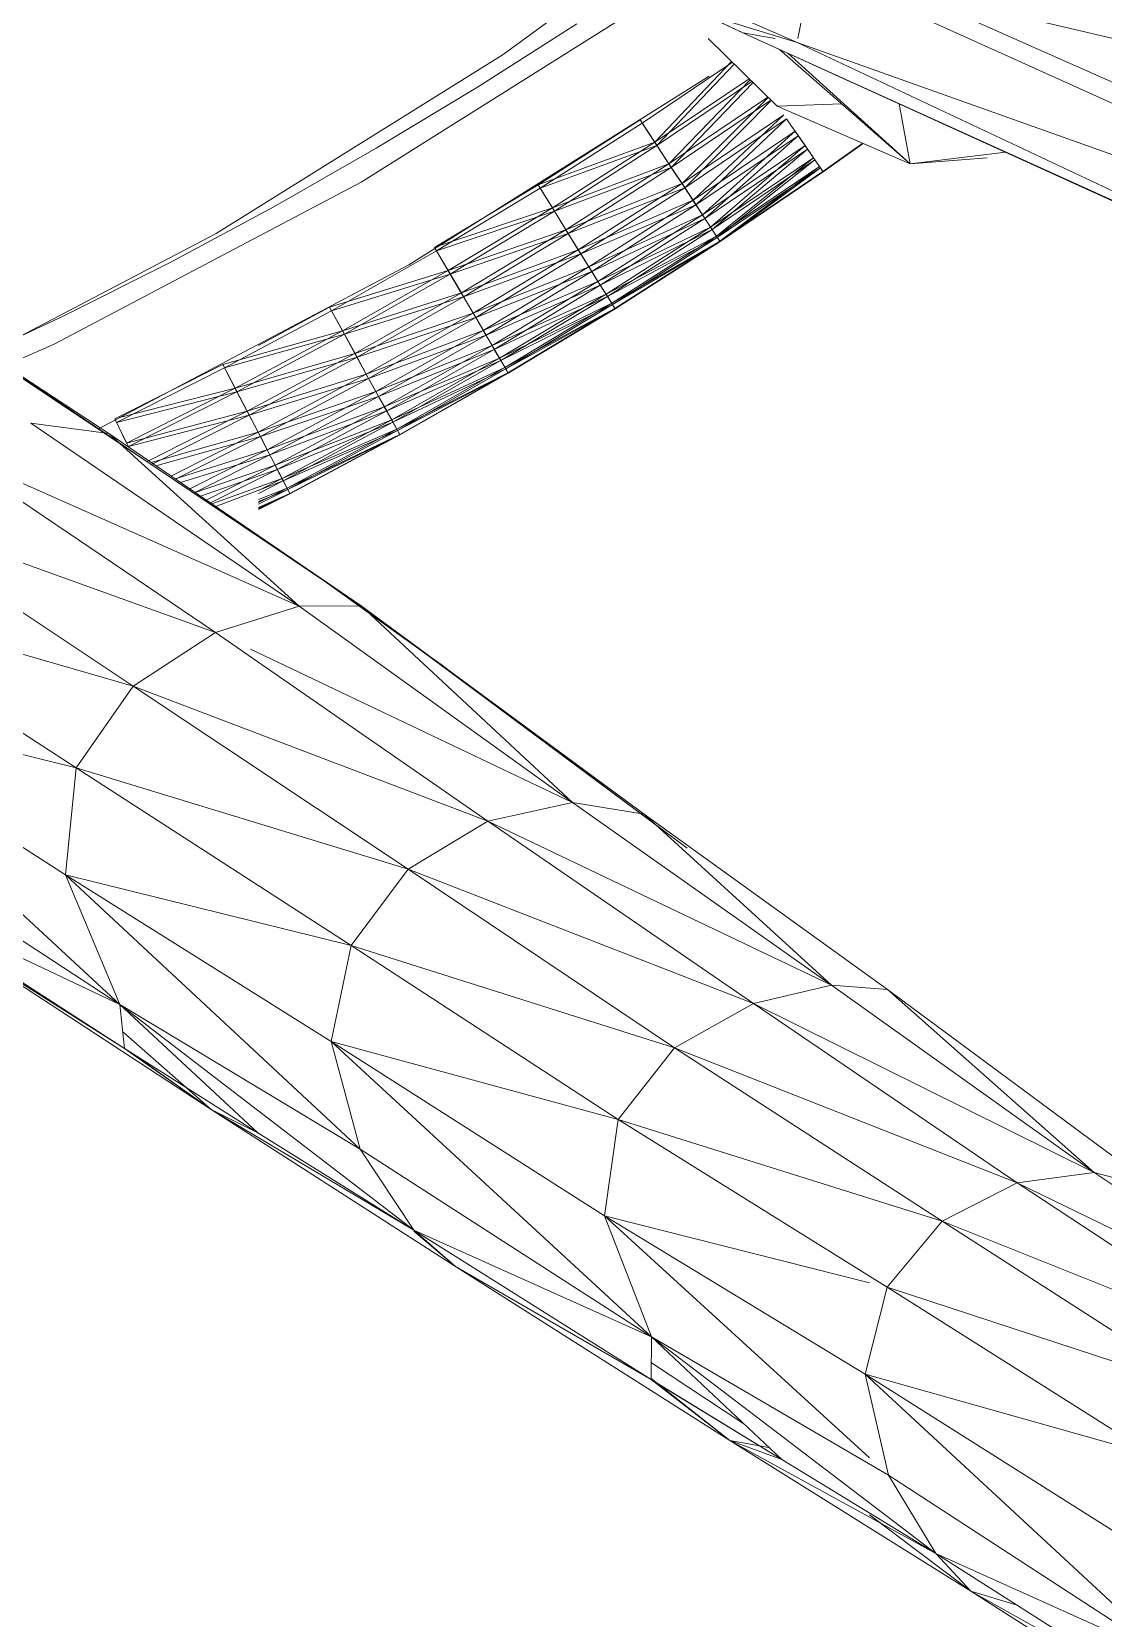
# Model space of a CAD drawing. Header units: millimetres. Extents: x -8546 to 211781, y -3000 to 31870.
# Drawn here: x -4366.7 to -4334.7, y 2492.56 to 2539.95 of the extents above; entities that cross this region are included whole.
import ezdxf

# ---------------------------------------------------------------- set-up
doc = ezdxf.new("R2010")
doc.units = ezdxf.units.MM
doc.layers.add('G-IMPT', color=8, linetype='Continuous', lineweight=9)
doc.layers.add('I-FURN', color=30, linetype='Continuous', lineweight=9)

# ---------------------------------------------------------------- blocks, each defined once
blk = doc.blocks.new('Artificial banana plant 1500mm - Family 4__C1-728657-Begane grond')
at = {"layer": 'G-IMPT'}
for p, q in [((53.972, -110.68), (67.302, -116.963)), ((56.711, -113.494), (68.922, -117.25)), ((59.91, -114.478), (68.922, -117.25)), ((63.015, -114.654), (68.922, -117.25)), ((63.015, -114.654), (68.922, -117.25)), ((69.392, -114.462), (79.68, -119.032)), ((69.392, -114.462), (79.68, -119.032)), ((69.362, -115.014), (68.945, -117.133)), ((69.362, -115.014), (68.945, -117.133)), ((69.362, -115.014), (78.359, -117.133)), ((69.362, -115.014), (78.359, -117.133)), ((69.362, -115.014), (80.023, -119.827)), ((69.362, -115.014), (80.023, -119.827)), ((55.902, -121.419), (64.633, -115.93)), ((61.957, -116.281), (60.142, -117.612)), ((62.342, -116.69), (59.372, -118.588)), ((66.521, -116.594), (67.302, -116.963)), ((67.302, -116.963), (81.796, -123.557)), ((67.302, -116.963), (81.796, -123.557)), ((68.267, -117.133), (67.302, -116.963)), ((68.267, -117.133), (67.302, -116.963)), ((67.302, -116.963), (81.772, -123.52)), ((67.302, -116.963), (81.772, -123.52)), ((66.265, -117.133), (68.322, -119.155)), ((66.265, -117.133), (68.322, -119.155)), ((68.393, -117.459), (72.292, -120.872)), ((68.393, -117.459), (72.292, -120.872)), ((68.922, -117.25), (80.723, -121.453)), ((68.922, -117.25), (80.723, -121.453)), ((68.922, -117.25), (81.572, -123.206)), ((68.922, -117.25), (81.572, -123.206)), ((60.142, -117.612), (51.572, -122.953)), ((64.292, -119.657), (66.985, -117.841)), ((64.292, -119.657), (66.985, -117.841)), ((66.958, -117.814), (64.672, -120.23)), ((66.958, -117.814), (64.672, -120.23)), ((64.732, -120.33), (67.042, -117.897)), ((64.732, -120.33), (67.042, -117.897)), ((68.642, -117.572), (72.292, -120.872)), ((68.642, -117.572), (72.292, -120.872)), ((57.322, -123.889), (66.292, -118.255)), ((67.483, -118.331), (64.672, -120.23)), ((67.483, -118.331), (64.672, -120.23)), ((67.571, -118.417), (64.732, -120.33)), ((67.571, -118.417), (64.732, -120.33)), ((67.519, -118.366), (65.092, -120.877)), ((67.519, -118.366), (65.092, -120.877)), ((67.603, -118.449), (65.162, -120.986)), ((67.603, -118.449), (65.162, -120.986)), ((56.352, -120.41), (59.372, -118.588)), ((68.046, -118.884), (65.092, -120.877)), ((68.046, -118.884), (65.092, -120.877)), ((68.058, -118.896), (65.482, -121.462)), ((68.058, -118.896), (65.482, -121.462)), ((65.162, -120.986), (68.139, -118.975)), ((65.162, -120.986), (68.139, -118.975)), ((68.522, -119.408), (65.482, -121.462)), ((68.522, -119.408), (65.482, -121.462)), ((65.562, -121.586), (68.148, -118.984)), ((65.562, -121.586), (68.148, -118.984)), ((68.522, -119.408), (65.812, -121.963)), ((68.522, -119.408), (65.812, -121.963)), ((68.322, -119.155), (70.251, -119.085)), ((68.322, -119.155), (70.251, -119.085)), ((72.292, -120.872), (68.322, -119.155)), ((72.292, -120.872), (68.322, -119.155)), ((71.962, -119.083), (72.292, -120.872)), ((71.962, -119.083), (72.292, -120.872)), ((64.232, -119.558), (61.182, -121.502)), ((64.232, -119.558), (61.182, -121.502)), ((64.292, -119.657), (61.242, -121.603)), ((64.292, -119.657), (61.242, -121.603)), ((64.232, -119.558), (64.672, -120.23)), ((64.232, -119.558), (64.672, -120.23)), ((64.732, -120.33), (64.292, -119.657)), ((64.732, -120.33), (64.292, -119.657)), ((68.602, -119.53), (65.562, -121.586)), ((68.602, -119.53), (65.562, -121.586)), ((68.602, -119.53), (65.892, -122.099)), ((68.602, -119.53), (65.892, -122.099)), ((68.602, -119.53), (68.952, -120.033)), ((68.602, -119.53), (68.952, -120.033)), ((64.672, -120.23), (61.182, -121.502)), ((64.672, -120.23), (61.182, -121.502)), ((64.732, -120.33), (61.242, -121.603)), ((64.732, -120.33), (61.242, -121.603)), ((64.672, -120.23), (61.612, -122.186)), ((64.672, -120.23), (61.612, -122.186)), ((64.732, -120.33), (61.672, -122.287)), ((64.732, -120.33), (61.672, -122.287)), ((65.092, -120.877), (64.672, -120.23)), ((65.092, -120.877), (64.672, -120.23)), ((65.162, -120.986), (64.732, -120.33)), ((65.162, -120.986), (64.732, -120.33)), ((68.862, -119.901), (65.812, -121.963)), ((68.862, -119.901), (65.812, -121.963)), ((65.892, -122.099), (68.952, -120.033)), ((65.892, -122.099), (68.952, -120.033)), ((68.862, -119.901), (66.092, -122.396)), ((68.862, -119.901), (66.092, -122.396)), ((69.162, -120.327), (66.092, -122.396)), ((69.162, -120.327), (66.092, -122.396)), ((66.162, -122.509), (68.952, -120.033)), ((66.162, -122.509), (68.952, -120.033)), ((69.162, -120.327), (66.332, -122.766)), ((69.162, -120.327), (66.332, -122.766)), ((68.862, -119.901), (69.162, -120.327)), ((68.862, -119.901), (69.162, -120.327)), ((69.232, -120.438), (68.952, -120.033)), ((69.232, -120.438), (68.952, -120.033)), ((69.162, -120.327), (69.412, -120.69)), ((69.162, -120.327), (69.412, -120.69)), ((70.877, -120.26), (69.692, -121.103)), ((70.877, -120.26), (69.692, -121.103)), ((70.886, -120.264), (69.702, -121.113)), ((70.886, -120.264), (69.702, -121.113)), ((70.89, -120.265), (69.702, -121.113)), ((70.89, -120.265), (69.702, -121.113)), ((56.352, -120.41), (53.292, -122.155)), ((66.162, -122.509), (69.232, -120.438)), ((66.162, -122.509), (69.232, -120.438)), ((66.332, -122.766), (69.412, -120.69)), ((66.332, -122.766), (69.412, -120.69)), ((66.382, -122.834), (69.232, -120.438)), ((66.382, -122.834), (69.232, -120.438)), ((66.382, -122.834), (69.452, -120.757)), ((66.382, -122.834), (69.452, -120.757)), ((69.412, -120.69), (66.512, -123.038)), ((69.412, -120.69), (66.512, -123.038)), ((66.532, -123.073), (69.452, -120.757)), ((66.532, -123.073), (69.452, -120.757)), ((69.232, -120.438), (69.452, -120.757)), ((69.232, -120.438), (69.452, -120.757)), ((69.412, -120.69), (69.592, -120.957)), ((69.412, -120.69), (69.592, -120.957)), ((69.622, -120.991), (69.452, -120.757)), ((69.622, -120.991), (69.452, -120.757)), ((72.292, -120.872), (75.138, -120.528)), ((72.292, -120.872), (75.138, -120.528)), ((72.292, -120.872), (74.597, -120.69)), ((72.292, -120.872), (74.344, -120.71)), ((65.092, -120.877), (61.612, -122.186)), ((65.092, -120.877), (61.612, -122.186)), ((65.162, -120.986), (61.672, -122.287)), ((65.162, -120.986), (61.672, -122.287)), ((65.092, -120.877), (62.012, -122.844)), ((65.092, -120.877), (62.012, -122.844)), ((65.162, -120.986), (62.082, -122.954)), ((65.162, -120.986), (62.082, -122.954)), ((65.092, -120.877), (65.482, -121.462)), ((65.092, -120.877), (65.482, -121.462)), ((65.562, -121.586), (65.162, -120.986)), ((65.562, -121.586), (65.162, -120.986)), ((69.592, -120.957), (66.512, -123.038)), ((69.592, -120.957), (66.512, -123.038)), ((66.532, -123.073), (69.622, -120.991)), ((66.532, -123.073), (69.622, -120.991)), ((69.592, -120.957), (66.612, -123.186)), ((69.592, -120.957), (66.612, -123.186)), ((66.612, -123.186), (69.692, -121.103)), ((66.612, -123.186), (69.692, -121.103)), ((66.622, -123.196), (69.622, -120.991)), ((66.622, -123.196), (69.622, -120.991)), ((66.622, -123.196), (69.702, -121.113)), ((66.622, -123.196), (69.702, -121.113)), ((69.592, -120.957), (69.692, -121.103)), ((69.592, -120.957), (69.692, -121.103)), ((69.622, -120.991), (69.702, -121.113)), ((69.622, -120.991), (69.702, -121.113)), ((69.692, -121.103), (69.702, -121.113)), ((69.692, -121.103), (69.702, -121.113)), ((46.732, -126.265), (55.902, -121.419)), ((61.182, -121.502), (58.092, -123.369)), ((61.182, -121.502), (58.092, -123.369)), ((61.242, -121.603), (58.152, -123.472)), ((61.242, -121.603), (58.152, -123.472)), ((61.182, -121.502), (61.612, -122.186)), ((61.182, -121.502), (61.612, -122.186)), ((61.672, -122.287), (61.242, -121.603)), ((61.672, -122.287), (61.242, -121.603)), ((65.482, -121.462), (62.012, -122.844)), ((65.482, -121.462), (62.012, -122.844)), ((65.562, -121.586), (62.082, -122.954)), ((65.562, -121.586), (62.082, -122.954)), ((65.482, -121.462), (62.382, -123.439)), ((65.482, -121.462), (62.382, -123.439)), ((65.562, -121.586), (62.462, -123.564)), ((65.562, -121.586), (62.462, -123.564)), ((65.812, -121.963), (65.482, -121.462)), ((65.812, -121.963), (65.482, -121.462)), ((65.892, -122.099), (65.562, -121.586)), ((65.892, -122.099), (65.562, -121.586)), ((50.192, -123.821), (53.292, -122.155)), ((58.217, -123.327), (61.612, -122.186)), ((58.217, -123.327), (61.612, -122.186)), ((58.502, -124.064), (61.612, -122.186)), ((58.502, -124.064), (61.612, -122.186)), ((62.012, -122.844), (61.612, -122.186)), ((62.012, -122.844), (61.612, -122.186)), ((65.812, -121.963), (62.382, -123.439)), ((65.812, -121.963), (62.382, -123.439)), ((65.892, -122.099), (62.462, -123.564)), ((65.892, -122.099), (62.462, -123.564)), ((65.812, -121.963), (62.702, -123.948)), ((65.812, -121.963), (62.702, -123.948)), ((65.892, -122.099), (62.792, -124.086)), ((65.892, -122.099), (62.792, -124.086)), ((65.812, -121.963), (66.092, -122.396)), ((65.812, -121.963), (66.092, -122.396)), ((66.162, -122.509), (65.892, -122.099)), ((66.162, -122.509), (65.892, -122.099)), ((61.672, -122.287), (58.152, -123.472)), ((61.672, -122.287), (58.152, -123.472)), ((58.562, -124.166), (61.672, -122.287)), ((58.562, -124.166), (61.672, -122.287)), ((62.082, -122.954), (61.672, -122.287)), ((62.082, -122.954), (61.672, -122.287)), ((66.092, -122.396), (62.702, -123.948)), ((66.092, -122.396), (62.702, -123.948)), ((66.162, -122.509), (62.792, -124.086)), ((66.162, -122.509), (62.792, -124.086)), ((66.092, -122.396), (62.972, -124.388)), ((66.092, -122.396), (62.972, -124.388)), ((66.162, -122.509), (63.042, -124.502)), ((66.162, -122.509), (63.042, -124.502)), ((66.332, -122.766), (66.092, -122.396)), ((66.332, -122.766), (66.092, -122.396)), ((66.382, -122.834), (66.162, -122.509)), ((66.382, -122.834), (66.162, -122.509)), ((51.572, -122.953), (44.73, -126.539)), ((62.012, -122.844), (58.502, -124.064)), ((62.012, -122.844), (58.502, -124.064)), ((62.082, -122.954), (58.562, -124.166)), ((62.082, -122.954), (58.562, -124.166)), ((62.012, -122.844), (58.892, -124.731)), ((62.012, -122.844), (58.892, -124.731)), ((62.082, -122.954), (58.952, -124.843)), ((62.082, -122.954), (58.952, -124.843)), ((62.012, -122.844), (62.382, -123.439)), ((62.012, -122.844), (62.382, -123.439)), ((62.462, -123.564), (62.082, -122.954)), ((62.462, -123.564), (62.082, -122.954)), ((66.332, -122.766), (62.972, -124.388)), ((66.332, -122.766), (62.972, -124.388)), ((66.382, -122.834), (63.042, -124.502)), ((66.382, -122.834), (63.042, -124.502)), ((66.332, -122.766), (63.212, -124.763)), ((66.332, -122.766), (63.212, -124.763)), ((66.512, -123.038), (63.212, -124.763)), ((66.512, -123.038), (63.212, -124.763)), ((66.382, -122.834), (63.252, -124.832)), ((66.382, -122.834), (63.252, -124.832)), ((66.532, -123.073), (63.252, -124.832)), ((66.532, -123.073), (63.252, -124.832)), ((66.512, -123.038), (63.382, -125.04)), ((66.512, -123.038), (63.382, -125.04)), ((66.612, -123.186), (63.382, -125.04)), ((66.612, -123.186), (63.382, -125.04)), ((66.532, -123.073), (63.402, -125.075)), ((66.532, -123.073), (63.402, -125.075)), ((66.622, -123.196), (63.402, -125.075)), ((66.622, -123.196), (63.402, -125.075)), ((66.612, -123.186), (63.472, -125.19)), ((66.612, -123.186), (63.472, -125.19)), ((66.622, -123.196), (63.472, -125.19)), ((66.622, -123.196), (63.472, -125.19)), ((66.622, -123.196), (63.482, -125.201)), ((66.622, -123.196), (63.482, -125.201)), ((66.332, -122.766), (66.512, -123.038)), ((66.332, -122.766), (66.512, -123.038)), ((66.532, -123.073), (66.382, -122.834)), ((66.532, -123.073), (66.382, -122.834)), ((66.612, -123.186), (66.512, -123.038)), ((66.612, -123.186), (66.512, -123.038)), ((66.622, -123.196), (66.532, -123.073)), ((66.622, -123.196), (66.532, -123.073)), ((66.612, -123.186), (66.622, -123.196)), ((66.612, -123.186), (66.622, -123.196)), ((58.152, -123.472), (55.012, -125.261)), ((58.152, -123.472), (55.012, -125.261)), ((58.092, -123.369), (58.502, -124.064)), ((58.092, -123.369), (58.502, -124.064)), ((58.562, -124.166), (58.152, -123.472)), ((58.562, -124.166), (58.152, -123.472)), ((58.892, -124.731), (62.382, -123.439)), ((58.892, -124.731), (62.382, -123.439)), ((62.462, -123.564), (58.952, -124.843)), ((62.462, -123.564), (58.952, -124.843)), ((59.242, -125.336), (62.382, -123.439)), ((59.242, -125.336), (62.382, -123.439)), ((59.322, -125.462), (62.462, -123.564)), ((59.322, -125.462), (62.462, -123.564)), ((62.702, -123.948), (62.382, -123.439)), ((62.702, -123.948), (62.382, -123.439)), ((62.792, -124.086), (62.462, -123.564)), ((62.792, -124.086), (62.462, -123.564)), ((40.542, -123.779), (48.362, -128.933)), ((40.542, -123.779), (48.362, -128.933)), ((40.542, -123.779), (49.842, -129.991)), ((50.192, -123.821), (47.042, -125.407)), ((48.055, -128.785), (57.322, -123.889)), ((58.502, -124.064), (54.952, -125.157)), ((58.502, -124.064), (54.952, -125.157)), ((58.502, -124.064), (55.342, -125.861)), ((58.502, -124.064), (55.342, -125.861)), ((58.502, -124.064), (58.892, -124.731)), ((58.502, -124.064), (58.892, -124.731)), ((62.702, -123.948), (59.242, -125.336)), ((62.702, -123.948), (59.242, -125.336)), ((62.792, -124.086), (59.322, -125.462)), ((62.792, -124.086), (59.322, -125.462)), ((62.702, -123.948), (59.542, -125.852)), ((62.702, -123.948), (59.542, -125.852)), ((62.792, -124.086), (59.632, -125.992)), ((62.792, -124.086), (59.632, -125.992)), ((62.702, -123.948), (62.972, -124.388)), ((62.702, -123.948), (62.972, -124.388)), ((63.042, -124.502), (62.792, -124.086)), ((63.042, -124.502), (62.792, -124.086)), ((58.562, -124.166), (55.012, -125.261)), ((58.562, -124.166), (55.012, -125.261)), ((58.562, -124.166), (55.402, -125.966)), ((58.562, -124.166), (55.402, -125.966)), ((58.562, -124.166), (58.952, -124.843)), ((58.562, -124.166), (58.952, -124.843)), ((59.542, -125.852), (62.972, -124.388)), ((59.542, -125.852), (62.972, -124.388)), ((63.042, -124.502), (59.632, -125.992)), ((63.042, -124.502), (59.632, -125.992)), ((59.812, -126.299), (62.972, -124.388)), ((59.812, -126.299), (62.972, -124.388)), ((59.872, -126.416), (63.042, -124.502)), ((59.872, -126.416), (63.042, -124.502)), ((63.212, -124.763), (62.972, -124.388)), ((63.212, -124.763), (62.972, -124.388)), ((63.252, -124.832), (63.042, -124.502)), ((63.252, -124.832), (63.042, -124.502)), ((58.892, -124.731), (55.342, -125.861)), ((58.892, -124.731), (55.342, -125.861)), ((58.952, -124.843), (55.402, -125.966)), ((58.952, -124.843), (55.402, -125.966)), ((58.892, -124.731), (55.712, -126.539)), ((58.892, -124.731), (55.712, -126.539)), ((58.952, -124.843), (55.782, -126.653)), ((58.952, -124.843), (55.782, -126.653)), ((58.892, -124.731), (59.242, -125.336)), ((58.892, -124.731), (59.242, -125.336)), ((59.322, -125.462), (58.952, -124.843)), ((59.322, -125.462), (58.952, -124.843)), ((59.812, -126.299), (63.212, -124.763)), ((59.812, -126.299), (63.212, -124.763)), ((63.252, -124.832), (59.872, -126.416)), ((63.252, -124.832), (59.872, -126.416)), ((60.032, -126.681), (63.212, -124.763)), ((60.032, -126.681), (63.212, -124.763)), ((60.032, -126.681), (63.382, -125.04)), ((60.032, -126.681), (63.382, -125.04)), ((63.252, -124.832), (60.072, -126.751)), ((63.252, -124.832), (60.072, -126.751)), ((63.402, -125.075), (60.072, -126.751)), ((63.402, -125.075), (60.072, -126.751)), ((60.192, -126.962), (63.382, -125.04)), ((60.192, -126.962), (63.382, -125.04)), ((60.222, -126.997), (63.402, -125.075)), ((60.222, -126.997), (63.402, -125.075)), ((63.212, -124.763), (63.382, -125.04)), ((63.212, -124.763), (63.382, -125.04)), ((63.402, -125.075), (63.252, -124.832)), ((63.402, -125.075), (63.252, -124.832)), ((63.472, -125.19), (63.382, -125.04)), ((63.472, -125.19), (63.382, -125.04)), ((63.482, -125.201), (63.402, -125.075)), ((63.482, -125.201), (63.402, -125.075)), ((43.232, -125.53), (49.842, -129.991)), ((49.842, -129.991), (43.232, -125.53)), ((45.5, -126.135), (47.042, -125.407)), ((55.012, -125.261), (51.822, -126.97)), ((55.012, -125.261), (51.822, -126.97)), ((54.952, -125.157), (52.83, -126.296)), ((54.952, -125.157), (52.83, -126.296)), ((54.952, -125.157), (55.342, -125.861)), ((54.952, -125.157), (55.342, -125.861)), ((55.402, -125.966), (55.012, -125.261)), ((55.402, -125.966), (55.012, -125.261)), ((59.242, -125.336), (55.712, -126.539)), ((59.242, -125.336), (55.712, -126.539)), ((59.322, -125.462), (55.782, -126.653)), ((59.322, -125.462), (55.782, -126.653)), ((59.242, -125.336), (56.052, -127.152)), ((59.242, -125.336), (56.052, -127.152)), ((59.322, -125.462), (56.122, -127.281)), ((59.322, -125.462), (56.122, -127.281)), ((59.242, -125.336), (59.542, -125.852)), ((59.242, -125.336), (59.542, -125.852)), ((59.322, -125.462), (59.632, -125.992)), ((59.322, -125.462), (59.632, -125.992)), ((60.192, -126.962), (63.472, -125.19)), ((60.192, -126.962), (63.472, -125.19)), ((63.482, -125.201), (60.222, -126.997)), ((63.482, -125.201), (60.222, -126.997)), ((60.282, -127.114), (63.472, -125.19)), ((60.282, -127.114), (63.472, -125.19)), ((60.282, -127.114), (63.482, -125.201)), ((60.282, -127.114), (63.482, -125.201)), ((63.482, -125.201), (60.292, -127.125)), ((63.482, -125.201), (60.292, -127.125)), ((63.472, -125.19), (63.482, -125.201)), ((63.472, -125.19), (63.482, -125.201)), ((51.772, -126.864), (55.342, -125.861)), ((51.772, -126.864), (55.342, -125.861)), ((55.402, -125.966), (51.822, -126.97)), ((55.402, -125.966), (51.822, -126.97)), ((52.142, -127.579), (55.342, -125.861)), ((52.142, -127.579), (55.342, -125.861)), ((52.192, -127.684), (55.402, -125.966)), ((52.192, -127.684), (55.402, -125.966)), ((55.712, -126.539), (55.342, -125.861)), ((55.712, -126.539), (55.342, -125.861)), ((55.782, -126.653), (55.402, -125.966)), ((55.782, -126.653), (55.402, -125.966)), ((59.542, -125.852), (56.052, -127.152)), ((59.542, -125.852), (56.052, -127.152)), ((59.632, -125.992), (56.122, -127.281)), ((59.632, -125.992), (56.122, -127.281)), ((59.542, -125.852), (56.342, -127.677)), ((59.542, -125.852), (56.342, -127.677)), ((59.632, -125.992), (56.422, -127.819)), ((59.632, -125.992), (56.422, -127.819)), ((59.542, -125.852), (59.812, -126.299)), ((59.542, -125.852), (59.812, -126.299)), ((59.872, -126.416), (59.632, -125.992)), ((59.872, -126.416), (59.632, -125.992)), ((45.278, -126.9), (46.732, -126.265)), ((59.812, -126.299), (56.342, -127.677)), ((59.812, -126.299), (56.342, -127.677)), ((59.872, -126.416), (56.422, -127.819)), ((59.872, -126.416), (56.422, -127.819)), ((59.812, -126.299), (56.592, -128.13)), ((59.812, -126.299), (56.592, -128.13)), ((59.872, -126.416), (56.662, -128.248)), ((59.872, -126.416), (56.662, -128.248)), ((59.812, -126.299), (60.032, -126.681)), ((59.812, -126.299), (60.032, -126.681)), ((59.872, -126.416), (60.072, -126.751)), ((59.872, -126.416), (60.072, -126.751)), ((51.772, -126.864), (48.542, -128.49)), ((51.772, -126.864), (48.542, -128.49)), ((51.822, -126.97), (48.592, -128.597)), ((51.822, -126.97), (48.592, -128.597)), ((51.772, -126.864), (52.142, -127.579)), ((51.772, -126.864), (52.142, -127.579)), ((52.192, -127.684), (51.822, -126.97)), ((52.192, -127.684), (51.822, -126.97)), ((55.712, -126.539), (52.142, -127.579)), ((55.712, -126.539), (52.142, -127.579)), ((55.782, -126.653), (52.192, -127.684)), ((55.782, -126.653), (52.192, -127.684)), ((55.712, -126.539), (52.492, -128.265)), ((55.712, -126.539), (52.492, -128.265)), ((55.782, -126.653), (52.552, -128.381)), ((55.782, -126.653), (52.552, -128.381)), ((55.712, -126.539), (56.052, -127.152)), ((55.712, -126.539), (56.052, -127.152)), ((56.122, -127.281), (55.782, -126.653)), ((56.122, -127.281), (55.782, -126.653)), ((60.032, -126.681), (56.592, -128.13)), ((60.032, -126.681), (56.592, -128.13)), ((60.072, -126.751), (56.662, -128.248)), ((60.072, -126.751), (56.662, -128.248)), ((60.032, -126.681), (56.812, -128.517)), ((60.032, -126.681), (56.812, -128.517)), ((60.192, -126.962), (56.812, -128.517)), ((60.192, -126.962), (56.812, -128.517)), ((60.072, -126.751), (56.842, -128.588)), ((60.072, -126.751), (56.842, -128.588)), ((60.222, -126.997), (56.842, -128.588)), ((60.222, -126.997), (56.842, -128.588)), ((60.192, -126.962), (56.962, -128.802)), ((60.192, -126.962), (56.962, -128.802)), ((60.222, -126.997), (56.982, -128.838)), ((60.222, -126.997), (56.982, -128.838)), ((60.032, -126.681), (60.192, -126.962)), ((60.032, -126.681), (60.192, -126.962)), ((60.222, -126.997), (60.072, -126.751)), ((60.222, -126.997), (60.072, -126.751)), ((60.192, -126.962), (60.282, -127.114)), ((60.192, -126.962), (60.282, -127.114)), ((60.222, -126.997), (60.292, -127.125)), ((60.222, -126.997), (60.292, -127.125)), ((52.492, -128.265), (56.052, -127.152)), ((52.492, -128.265), (56.052, -127.152)), ((56.122, -127.281), (52.552, -128.381)), ((56.122, -127.281), (52.552, -128.381)), ((52.822, -128.887), (56.052, -127.152)), ((52.822, -128.887), (56.052, -127.152)), ((52.892, -129.018), (56.122, -127.281)), ((52.892, -129.018), (56.122, -127.281)), ((56.342, -127.677), (56.052, -127.152)), ((56.342, -127.677), (56.052, -127.152)), ((56.422, -127.819), (56.122, -127.281)), ((56.422, -127.819), (56.122, -127.281)), ((60.282, -127.114), (56.962, -128.802)), ((60.282, -127.114), (56.962, -128.802)), ((60.292, -127.125), (56.982, -128.838)), ((60.292, -127.125), (56.982, -128.838)), ((60.282, -127.114), (57.052, -128.957)), ((60.282, -127.114), (57.052, -128.968)), ((60.282, -127.114), (57.052, -128.957)), ((60.282, -127.114), (57.052, -128.968)), ((60.292, -127.125), (57.052, -128.968)), ((60.292, -127.125), (57.052, -128.968)), ((60.282, -127.114), (60.292, -127.125)), ((60.282, -127.114), (60.292, -127.125)), ((52.192, -127.684), (48.592, -128.597)), ((52.192, -127.684), (48.592, -128.597)), ((52.142, -127.579), (48.68, -128.455)), ((52.142, -127.579), (48.68, -128.455)), ((52.142, -127.579), (48.892, -129.214)), ((52.142, -127.579), (48.892, -129.214)), ((52.192, -127.684), (48.952, -129.321)), ((52.192, -127.684), (48.952, -129.321)), ((52.142, -127.579), (52.492, -128.265)), ((52.142, -127.579), (52.492, -128.265)), ((52.192, -127.684), (52.552, -128.381)), ((52.192, -127.684), (52.552, -128.381)), ((56.342, -127.677), (52.822, -128.887)), ((56.342, -127.677), (52.822, -128.887)), ((56.422, -127.819), (52.892, -129.018)), ((56.422, -127.819), (52.892, -129.018)), ((56.342, -127.677), (53.092, -129.419)), ((56.342, -127.677), (53.092, -129.419)), ((56.422, -127.819), (53.172, -129.563)), ((56.422, -127.819), (53.172, -129.563)), ((56.342, -127.677), (56.592, -128.13)), ((56.342, -127.677), (56.592, -128.13)), ((56.662, -128.248), (56.422, -127.819)), ((56.662, -128.248), (56.422, -127.819)), ((52.492, -128.265), (48.892, -129.214)), ((52.492, -128.265), (48.892, -129.214)), ((52.552, -128.381), (48.952, -129.321)), ((52.552, -128.381), (48.952, -129.321)), ((52.492, -128.265), (49.512, -129.768)), ((52.492, -128.265), (49.512, -129.768)), ((52.552, -128.381), (49.637, -129.852)), ((52.552, -128.381), (49.637, -129.852)), ((52.492, -128.265), (52.822, -128.887)), ((52.492, -128.265), (52.822, -128.887)), ((52.892, -129.018), (52.552, -128.381)), ((52.892, -129.018), (52.552, -128.381)), ((53.092, -129.419), (56.592, -128.13)), ((53.092, -129.419), (56.592, -128.13)), ((56.662, -128.248), (53.172, -129.563)), ((56.662, -128.248), (53.172, -129.563)), ((53.332, -129.879), (56.592, -128.13)), ((53.332, -129.879), (56.592, -128.13)), ((53.392, -129.999), (56.662, -128.248)), ((53.392, -129.999), (56.662, -128.248)), ((56.812, -128.517), (56.592, -128.13)), ((56.812, -128.517), (56.592, -128.13)), ((56.842, -128.588), (56.662, -128.248)), ((56.842, -128.588), (56.662, -128.248)), ((46.032, -128.62), (48.362, -128.933)), ((46.032, -128.62), (54.052, -134.086)), ((48.362, -128.933), (46.032, -128.62)), ((48.362, -128.933), (46.032, -128.62)), ((46.032, -128.62), (54.052, -134.086)), ((48.542, -128.49), (48.892, -129.214)), ((48.542, -128.49), (48.892, -129.214)), ((48.952, -129.321), (48.592, -128.597)), ((48.952, -129.321), (48.592, -128.597)), ((52.822, -128.887), (49.629, -129.796)), ((52.822, -128.887), (49.629, -129.796)), ((52.822, -128.887), (50.219, -130.198)), ((52.822, -128.887), (50.219, -130.198)), ((52.822, -128.887), (53.092, -129.419)), ((52.822, -128.887), (53.092, -129.419)), ((53.332, -129.879), (56.812, -128.517)), ((53.332, -129.879), (56.812, -128.517)), ((56.842, -128.588), (53.392, -129.999)), ((56.842, -128.588), (53.392, -129.999)), ((53.542, -130.271), (56.812, -128.517)), ((53.542, -130.271), (56.812, -128.517)), ((53.542, -130.271), (56.962, -128.802)), ((53.542, -130.271), (56.962, -128.802)), ((56.842, -128.588), (53.572, -130.343)), ((56.842, -128.588), (53.572, -130.343)), ((56.982, -128.838), (53.572, -130.343)), ((56.982, -128.838), (53.572, -130.343)), ((53.692, -130.56), (56.962, -128.802)), ((53.692, -130.56), (56.962, -128.802)), ((53.712, -130.597), (56.982, -128.838)), ((53.712, -130.597), (56.982, -128.838)), ((56.812, -128.517), (56.962, -128.802)), ((56.812, -128.517), (56.962, -128.802)), ((56.982, -128.838), (56.842, -128.588)), ((56.982, -128.838), (56.842, -128.588)), ((57.052, -128.957), (56.962, -128.802)), ((57.052, -128.957), (56.962, -128.802)), ((57.052, -128.968), (56.982, -128.838)), ((57.052, -128.968), (56.982, -128.838)), ((43.372, -129.344), (54.052, -134.086)), ((43.372, -129.344), (51.552, -134.872)), ((43.372, -129.344), (54.052, -134.086)), ((43.372, -129.344), (51.552, -134.872)), ((43.372, -129.344), (54.052, -134.086)), ((43.372, -129.344), (51.552, -134.872)), ((55.902, -134.071), (48.362, -128.933)), ((48.362, -128.933), (54.052, -134.086)), ((48.362, -128.933), (54.052, -134.086)), ((48.362, -128.933), (55.902, -134.071)), ((48.362, -128.933), (55.902, -134.071)), ((48.362, -128.933), (54.052, -134.086)), ((52.892, -129.018), (49.77, -129.892)), ((52.892, -129.018), (49.77, -129.892)), ((52.892, -129.018), (50.357, -130.292)), ((52.892, -129.018), (50.357, -130.292)), ((52.892, -129.018), (53.172, -129.563)), ((52.892, -129.018), (53.172, -129.563)), ((53.692, -130.56), (57.052, -128.957)), ((53.692, -130.56), (57.052, -128.957)), ((57.052, -128.968), (53.712, -130.597)), ((57.052, -128.968), (53.712, -130.597)), ((53.772, -130.717), (57.052, -128.957)), ((53.772, -130.717), (57.052, -128.957)), ((57.052, -128.968), (53.772, -130.728)), ((57.052, -128.968), (53.772, -130.728)), ((53.772, -130.717), (57.052, -128.968)), ((53.772, -130.717), (57.052, -128.968)), ((57.052, -128.957), (57.052, -128.968)), ((57.052, -128.957), (57.052, -128.968)), ((53.092, -129.419), (50.347, -130.285)), ((53.092, -129.419), (50.347, -130.285)), ((53.172, -129.563), (50.503, -130.392)), ((53.172, -129.563), (50.503, -130.392)), ((53.092, -129.419), (50.784, -130.583)), ((53.092, -129.419), (50.784, -130.583)), ((53.172, -129.563), (50.937, -130.688)), ((53.172, -129.563), (50.937, -130.688)), ((53.092, -129.419), (53.332, -129.879)), ((53.092, -129.419), (53.332, -129.879)), ((53.392, -129.999), (53.172, -129.563)), ((53.392, -129.999), (53.172, -129.563)), ((49.842, -129.991), (54.482, -133.105)), ((49.842, -129.991), (55.902, -134.071)), ((49.842, -129.991), (55.902, -134.071)), ((49.842, -129.991), (54.482, -133.105)), ((53.332, -129.879), (50.942, -130.691)), ((53.332, -129.879), (50.942, -130.691)), ((53.392, -129.999), (51.098, -130.797)), ((53.392, -129.999), (51.098, -130.797)), ((53.332, -129.879), (51.274, -130.917)), ((53.332, -129.879), (51.274, -130.917)), ((53.392, -129.999), (51.401, -131.004)), ((53.392, -129.999), (51.401, -131.004)), ((53.542, -130.271), (51.443, -131.032)), ((53.542, -130.271), (51.443, -131.032)), ((53.542, -130.271), (52.83, -130.629)), ((53.542, -130.271), (52.83, -130.629)), ((53.332, -129.879), (53.542, -130.271)), ((53.332, -129.879), (53.542, -130.271)), ((53.392, -129.999), (53.572, -130.343)), ((53.392, -129.999), (53.572, -130.343)), ((53.542, -130.271), (53.692, -130.56)), ((53.542, -130.271), (53.692, -130.56)), ((53.572, -130.343), (51.556, -131.109)), ((53.572, -130.343), (51.556, -131.109)), ((53.572, -130.343), (52.83, -130.718)), ((53.572, -130.343), (52.83, -130.718)), ((53.692, -130.56), (52.83, -130.903)), ((53.692, -130.56), (52.83, -130.994)), ((53.692, -130.56), (52.83, -130.903)), ((53.692, -130.56), (52.83, -130.994)), ((53.712, -130.597), (52.83, -131.04)), ((53.712, -130.597), (52.83, -130.959)), ((53.712, -130.597), (52.83, -131.04)), ((53.712, -130.597), (52.83, -130.959)), ((53.772, -130.717), (52.83, -131.191)), ((53.772, -130.717), (52.83, -131.137)), ((53.772, -130.717), (52.83, -131.191)), ((53.772, -130.717), (52.83, -131.137)), ((53.772, -130.728), (52.83, -131.203)), ((53.772, -130.728), (52.83, -131.203)), ((53.772, -130.728), (52.83, -131.199)), ((53.772, -130.728), (52.83, -131.157)), ((53.772, -130.728), (52.83, -131.199)), ((53.772, -130.728), (52.83, -131.157)), ((53.712, -130.597), (53.572, -130.343)), ((53.712, -130.597), (53.572, -130.343)), ((53.692, -130.56), (53.772, -130.717)), ((53.692, -130.56), (53.772, -130.717)), ((53.712, -130.597), (53.772, -130.728)), ((53.712, -130.597), (53.772, -130.728)), ((53.772, -130.717), (53.772, -130.728)), ((53.772, -130.717), (53.772, -130.728)), ((40.922, -131.039), (51.552, -134.872)), ((40.922, -131.039), (49.092, -136.472)), ((40.922, -131.039), (51.552, -134.872)), ((40.922, -131.039), (49.092, -136.472)), ((40.922, -131.039), (51.552, -134.872)), ((40.922, -131.039), (49.092, -136.472)), ((54.482, -133.105), (55.902, -134.071)), ((54.482, -133.105), (58.512, -135.994)), ((54.482, -133.105), (58.362, -135.879)), ((55.902, -134.071), (54.482, -133.105)), ((54.482, -133.105), (57.64, -135.369)), ((54.482, -133.105), (57.649, -135.369)), ((39.232, -133.623), (49.092, -136.472)), ((39.232, -133.623), (47.392, -138.918)), ((39.232, -133.623), (49.092, -136.472)), ((39.232, -133.623), (47.392, -138.918)), ((39.232, -133.623), (49.092, -136.472)), ((39.232, -133.623), (47.392, -138.918)), ((54.052, -134.086), (51.552, -134.872)), ((54.052, -134.086), (51.552, -134.872)), ((54.052, -134.086), (51.552, -134.872)), ((55.902, -134.071), (54.052, -134.086)), ((54.052, -134.086), (55.902, -134.071)), ((54.052, -134.086), (55.902, -134.071)), ((54.052, -134.086), (62.212, -139.953)), ((54.052, -134.086), (62.212, -139.953)), ((55.902, -134.071), (62.212, -139.953)), ((55.902, -134.071), (58.512, -135.994)), ((55.902, -134.071), (62.212, -139.953)), ((55.902, -134.071), (64.352, -140.303)), ((55.902, -134.071), (64.352, -140.303)), ((55.902, -134.071), (65.632, -141.316)), ((55.902, -134.071), (58.512, -135.994)), ((55.902, -134.071), (62.212, -139.953)), ((51.552, -134.872), (49.092, -136.472)), ((51.552, -134.872), (49.092, -136.472)), ((51.552, -134.872), (49.092, -136.472)), ((51.552, -134.872), (59.682, -140.504)), ((51.552, -134.872), (59.682, -140.504)), ((51.552, -134.872), (59.682, -140.504)), ((52.595, -135.369), (62.212, -139.953)), ((52.595, -135.369), (62.212, -139.953)), ((52.595, -135.369), (62.212, -139.953)), ((58.512, -135.994), (58.362, -135.879)), ((58.512, -135.994), (65.632, -141.316)), ((65.632, -141.316), (58.512, -135.994)), ((49.092, -136.472), (47.392, -138.918)), ((49.092, -136.472), (47.392, -138.918)), ((49.092, -136.472), (47.392, -138.918)), ((49.092, -136.472), (59.682, -140.504)), ((49.092, -136.472), (57.302, -141.94)), ((49.092, -136.472), (59.682, -140.504)), ((49.092, -136.472), (57.302, -141.94)), ((49.092, -136.472), (59.682, -140.504)), ((49.092, -136.472), (57.302, -141.94)), ((38.742, -136.763), (47.392, -138.918)), ((38.742, -136.763), (47.072, -142.108)), ((38.742, -136.763), (48.692, -145.985)), ((38.742, -136.763), (47.392, -138.918)), ((38.742, -136.763), (47.072, -142.108)), ((38.742, -136.763), (47.392, -138.918)), ((38.742, -136.763), (47.072, -142.108)), ((38.742, -136.763), (48.692, -145.985)), ((47.392, -138.918), (47.072, -142.108)), ((47.392, -138.918), (47.072, -142.108)), ((47.392, -138.918), (47.072, -142.108)), ((47.392, -138.918), (57.302, -141.94)), ((47.392, -138.918), (55.602, -144.217)), ((47.392, -138.918), (57.302, -141.94)), ((47.392, -138.918), (55.602, -144.217)), ((47.392, -138.918), (57.302, -141.94)), ((47.392, -138.918), (55.602, -144.217)), ((39.802, -140.165), (48.692, -145.985)), ((39.802, -140.165), (48.692, -145.985)), ((62.212, -139.953), (59.682, -140.504)), ((62.212, -139.953), (59.682, -140.504)), ((62.212, -139.953), (59.682, -140.504)), ((62.212, -139.953), (64.352, -140.303)), ((62.212, -139.953), (69.942, -145.405)), ((64.352, -140.303), (62.212, -139.953)), ((64.352, -140.303), (62.212, -139.953)), ((62.212, -139.953), (69.942, -145.405)), ((59.682, -140.504), (57.302, -141.94)), ((59.682, -140.504), (57.302, -141.94)), ((59.682, -140.504), (57.302, -141.94)), ((59.682, -140.504), (69.942, -145.405)), ((59.682, -140.504), (67.612, -145.958)), ((59.682, -140.504), (69.942, -145.405)), ((59.682, -140.504), (67.612, -145.958)), ((59.682, -140.504), (69.942, -145.405)), ((59.682, -140.504), (67.612, -145.958)), ((71.622, -145.539), (64.352, -140.303)), ((64.352, -140.303), (69.942, -145.405)), ((64.352, -140.303), (69.942, -145.405)), ((64.352, -140.303), (71.622, -145.539)), ((64.352, -140.303), (71.622, -145.539)), ((64.352, -140.303), (69.942, -145.405)), ((47.072, -142.108), (55.872, -150.308)), ((47.072, -142.108), (55.602, -144.217)), ((48.692, -145.985), (47.072, -142.108)), ((47.072, -142.108), (55.872, -150.308)), ((47.072, -142.108), (55.602, -144.217)), ((47.072, -142.108), (55.872, -150.308)), ((47.072, -142.108), (48.692, -145.985)), ((47.072, -142.108), (55.602, -144.217)), ((47.072, -142.108), (55.002, -147.09)), ((47.072, -142.108), (55.002, -147.09)), ((57.302, -141.94), (55.602, -144.217)), ((57.302, -141.94), (55.602, -144.217)), ((57.302, -141.94), (55.602, -144.217)), ((57.302, -141.94), (67.612, -145.958)), ((57.302, -141.94), (65.262, -147.275)), ((57.302, -141.94), (67.612, -145.958)), ((57.302, -141.94), (65.262, -147.275)), ((57.302, -141.94), (67.612, -145.958)), ((57.302, -141.94), (65.262, -147.275)), ((41.622, -142.641), (48.692, -145.985)), ((41.622, -142.641), (48.832, -147.296)), ((41.622, -142.641), (48.832, -147.296)), ((41.622, -142.641), (48.692, -145.985)), ((43.132, -143.696), (48.832, -147.296)), ((43.132, -143.696), (51.422, -149.12)), ((51.422, -149.12), (43.132, -143.696)), ((48.832, -147.296), (43.132, -143.696)), ((51.422, -149.12), (43.132, -143.696)), ((48.832, -147.296), (43.132, -143.696)), ((55.602, -144.217), (55.002, -147.09)), ((55.602, -144.217), (55.002, -147.09)), ((55.602, -144.217), (55.002, -147.09)), ((55.602, -144.217), (65.262, -147.275)), ((55.602, -144.217), (63.572, -149.416)), ((55.602, -144.217), (65.262, -147.275)), ((55.602, -144.217), (63.572, -149.416)), ((55.602, -144.217), (65.262, -147.275)), ((55.602, -144.217), (63.572, -149.416)), ((69.942, -145.405), (67.612, -145.958)), ((69.942, -145.405), (67.612, -145.958)), ((69.942, -145.405), (67.612, -145.958)), ((71.622, -145.539), (69.942, -145.405)), ((69.942, -145.405), (77.792, -151)), ((69.942, -145.405), (71.622, -145.539)), ((69.942, -145.405), (71.622, -145.539)), ((69.942, -145.405), (77.792, -151)), ((71.622, -145.539), (77.792, -151)), ((71.622, -145.539), (77.792, -151)), ((71.622, -145.539), (79.682, -151.504)), ((71.622, -145.539), (79.682, -151.504)), ((71.622, -145.539), (77.792, -151)), ((48.692, -145.985), (55.872, -150.308)), ((48.692, -145.985), (57.472, -152.724)), ((48.692, -145.985), (48.832, -147.296)), ((48.692, -145.985), (52.812, -149.821)), ((57.472, -152.724), (48.692, -145.985)), ((55.872, -150.308), (48.692, -145.985)), ((48.832, -147.296), (48.692, -145.985)), ((57.472, -152.724), (48.692, -145.985)), ((55.872, -150.308), (48.692, -145.985)), ((48.692, -145.985), (52.812, -149.821)), ((67.612, -145.958), (65.262, -147.275)), ((67.612, -145.958), (65.262, -147.275)), ((67.612, -145.958), (65.262, -147.275)), ((67.612, -145.958), (77.792, -151)), ((67.612, -145.958), (75.492, -151.311)), ((67.612, -145.958), (77.792, -151)), ((67.612, -145.958), (75.492, -151.311)), ((67.612, -145.958), (77.792, -151)), ((67.612, -145.958), (75.492, -151.311)), ((48.779, -146.798), (51.422, -149.12)), ((48.779, -146.798), (51.422, -149.12)), ((48.832, -147.296), (51.422, -149.12)), ((48.832, -147.296), (52.812, -149.821)), ((48.832, -147.296), (48.992, -147.397)), ((51.422, -149.12), (48.832, -147.296)), ((48.832, -147.296), (52.812, -149.821)), ((48.832, -147.296), (48.992, -147.397)), ((51.422, -149.12), (48.832, -147.296)), ((55.872, -150.308), (55.002, -147.09)), ((55.002, -147.09), (63.572, -149.416)), ((55.002, -147.09), (63.172, -152.3)), ((55.002, -147.09), (64.572, -155.911)), ((55.872, -150.308), (55.002, -147.09)), ((55.002, -147.09), (63.572, -149.416)), ((55.002, -147.09), (63.172, -152.3)), ((55.872, -150.308), (55.002, -147.09)), ((55.002, -147.09), (63.572, -149.416)), ((55.002, -147.09), (63.172, -152.3)), ((55.002, -147.09), (64.572, -155.911)), ((65.262, -147.275), (63.572, -149.416)), ((65.262, -147.275), (63.572, -149.416)), ((65.262, -147.275), (63.572, -149.416)), ((65.262, -147.275), (75.492, -151.311)), ((65.262, -147.275), (73.252, -152.456)), ((65.262, -147.275), (75.492, -151.311)), ((65.262, -147.275), (73.252, -152.456)), ((65.262, -147.275), (75.492, -151.311)), ((65.262, -147.275), (73.252, -152.456)), ((52.812, -149.821), (48.992, -147.397)), ((51.422, -149.12), (48.992, -147.397)), ((52.812, -149.821), (48.992, -147.397)), ((51.422, -149.12), (48.992, -147.397)), ((51.422, -149.12), (58.722, -153.812)), ((51.422, -149.12), (57.472, -152.724)), ((51.422, -149.12), (52.812, -149.821)), ((51.422, -149.12), (58.722, -153.812)), ((51.422, -149.12), (57.472, -152.724)), ((51.422, -149.12), (52.812, -149.821)), ((63.572, -149.416), (63.172, -152.3)), ((63.572, -149.416), (63.172, -152.3)), ((63.572, -149.416), (63.172, -152.3)), ((63.572, -149.416), (73.252, -152.456)), ((63.572, -149.416), (71.612, -154.427)), ((63.572, -149.416), (73.252, -152.456)), ((63.572, -149.416), (71.612, -154.427)), ((63.572, -149.416), (73.252, -152.456)), ((63.572, -149.416), (71.612, -154.427)), ((57.472, -152.724), (52.812, -149.821)), ((57.472, -152.724), (52.812, -149.821)), ((55.872, -150.308), (57.472, -152.724)), ((55.872, -150.308), (64.572, -155.911)), ((57.472, -152.724), (55.872, -150.308)), ((57.472, -152.724), (55.872, -150.308)), ((55.872, -150.308), (64.572, -155.911)), ((77.792, -151), (75.492, -151.311)), ((77.792, -151), (75.492, -151.311)), ((77.792, -151), (75.492, -151.311)), ((77.792, -151), (79.682, -151.504)), ((85.532, -156.205), (77.792, -151)), ((79.682, -151.504), (77.792, -151)), ((79.682, -151.504), (77.792, -151)), ((77.792, -151), (85.532, -156.205)), ((75.492, -151.311), (73.252, -152.456)), ((75.492, -151.311), (73.252, -152.456)), ((75.492, -151.311), (73.252, -152.456)), ((85.532, -156.205), (75.492, -151.311)), ((83.412, -156.524), (75.492, -151.311)), ((75.492, -151.311), (83.412, -156.524)), ((75.492, -151.311), (85.532, -156.205)), ((75.492, -151.311), (83.412, -156.524)), ((75.492, -151.311), (85.532, -156.205)), ((63.172, -152.3), (71.084, -154.294)), ((63.172, -152.3), (70.952, -157.023)), ((64.572, -155.911), (63.172, -152.3)), ((63.172, -152.3), (71.084, -159.524)), ((63.172, -152.3), (71.084, -154.294)), ((63.172, -152.3), (70.952, -157.023)), ((63.172, -152.3), (71.084, -159.524)), ((63.172, -152.3), (64.572, -155.911)), ((63.172, -152.3), (71.084, -154.294)), ((63.172, -152.3), (70.952, -157.023)), ((73.252, -152.456), (71.612, -154.427)), ((73.252, -152.456), (71.612, -154.427)), ((73.252, -152.456), (71.612, -154.427)), ((83.412, -156.524), (73.252, -152.456)), ((81.212, -157.574), (73.252, -152.456)), ((73.252, -152.456), (83.412, -156.524)), ((73.252, -152.456), (81.212, -157.574)), ((73.252, -152.456), (83.412, -156.524)), ((73.252, -152.456), (81.212, -157.574)), ((57.472, -152.724), (58.722, -153.812)), ((57.472, -152.724), (64.572, -155.911)), ((57.472, -152.724), (64.562, -157.186)), ((57.472, -152.724), (64.562, -157.186)), ((57.472, -152.724), (58.722, -153.812)), ((57.472, -152.724), (64.572, -155.911)), ((57.472, -152.75), (58.722, -153.812)), ((58.722, -153.812), (57.472, -152.75)), ((58.722, -153.812), (64.562, -157.186)), ((58.722, -153.812), (66.912, -159.005)), ((66.912, -159.005), (58.722, -153.812)), ((64.562, -157.186), (58.722, -153.812)), ((66.912, -159.005), (58.722, -153.812)), ((64.562, -157.186), (58.722, -153.812)), ((71.612, -154.427), (70.952, -157.023)), ((71.612, -154.427), (70.952, -157.023)), ((71.612, -154.427), (70.952, -157.023)), ((81.212, -157.574), (71.612, -154.427)), ((79.552, -159.448), (71.612, -154.427)), ((71.612, -154.427), (81.212, -157.574)), ((71.612, -154.427), (79.552, -159.448)), ((71.612, -154.427), (81.212, -157.574)), ((71.612, -154.427), (79.552, -159.448)), ((64.572, -155.911), (64.562, -157.186)), ((64.562, -157.186), (64.572, -155.911)), ((64.572, -155.911), (71.652, -160.042)), ((64.572, -155.911), (73.062, -162.381)), ((64.572, -155.911), (68.462, -159.571)), ((73.062, -162.381), (64.572, -155.911)), ((71.652, -160.042), (64.572, -155.911)), ((73.062, -162.381), (64.572, -155.911)), ((71.652, -160.042), (64.572, -155.911)), ((64.572, -155.911), (68.462, -159.571)), ((64.566, -156.686), (67.333, -158.509)), ((64.566, -156.686), (67.333, -158.509)), ((64.562, -157.158), (66.912, -159.005)), ((66.912, -159.005), (64.562, -157.158)), ((64.562, -157.186), (66.912, -159.005)), ((64.562, -157.186), (68.462, -159.571)), ((64.562, -157.186), (64.712, -157.281)), ((66.912, -159.005), (64.562, -157.186)), ((64.562, -157.186), (64.712, -157.281)), ((64.562, -157.186), (68.462, -159.571)), ((66.912, -159.005), (64.562, -157.186)), ((64.562, -157.186), (64.712, -157.281)), ((64.562, -157.186), (68.462, -159.571)), ((68.462, -159.571), (64.712, -157.281)), ((66.912, -159.005), (64.712, -157.281)), ((64.712, -157.281), (68.462, -159.571)), ((66.912, -159.005), (64.712, -157.281)), ((64.712, -157.281), (68.462, -159.571)), ((79.552, -159.448), (70.952, -157.023)), ((79.032, -162.131), (70.952, -157.023)), ((71.652, -160.042), (70.952, -157.023)), ((70.952, -157.023), (80.202, -165.604)), ((70.952, -157.023), (79.552, -159.448)), ((70.952, -157.023), (79.032, -162.131)), ((71.652, -160.042), (70.952, -157.023)), ((70.952, -157.023), (79.552, -159.448)), ((70.952, -157.023), (79.032, -162.131)), ((70.952, -157.023), (80.202, -165.604)), ((66.912, -159.005), (74.112, -163.509)), ((66.912, -159.005), (68.078, -159.21)), ((66.912, -159.005), (73.062, -162.381)), ((66.912, -159.005), (68.462, -159.571)), ((66.912, -159.005), (74.112, -163.509)), ((66.912, -159.005), (73.062, -162.381)), ((66.912, -159.005), (68.462, -159.571)), ((66.912, -159.005), (68.078, -159.21)), ((73.062, -162.381), (68.462, -159.571)), ((73.062, -162.381), (68.462, -159.571)), ((71.652, -160.042), (73.062, -162.381)), ((71.652, -160.042), (80.202, -165.604)), ((73.062, -162.381), (71.652, -160.042)), ((73.062, -162.381), (71.652, -160.042)), ((71.652, -160.042), (80.202, -165.604)), ((71.084, -161.225), (74.112, -163.509)), ((74.112, -163.509), (71.084, -161.225)), ((73.062, -162.381), (74.112, -163.509)), ((73.062, -162.381), (80.202, -165.604)), ((73.062, -162.381), (80.052, -166.822)), ((73.062, -162.381), (80.052, -166.822)), ((73.062, -162.381), (74.112, -163.509)), ((73.062, -162.381), (80.202, -165.604)), ((74.112, -163.509), (80.052, -166.822)), ((74.112, -163.509), (82.222, -168.666)), ((74.112, -163.509), (75.494, -163.926)), ((82.222, -168.666), (74.112, -163.509)), ((80.052, -166.822), (74.112, -163.509)), ((82.222, -168.666), (74.112, -163.509)), ((80.052, -166.822), (74.112, -163.509)), ((74.112, -163.509), (75.494, -163.926))]:
    blk.add_line(p, q, dxfattribs=at)
blk = doc.blocks.new('Artificial banana plant 1500mm - Family 4__C2-728658-Begane grond')
blk.add_blockref('Artificial banana plant 1500mm - Family 4__C1-728657-Begane grond', (0, 0))
blk = doc.blocks.new('Artificial banana plant 1500mm - Family 4-728656-Begane grond')
blk.add_blockref('Artificial banana plant 1500mm - Family 4__C2-728658-Begane grond', (0, 0))
blk = doc.blocks.new('Artificial banana plant 1500mm - Ny märkning-728662-Begane grond')
blk.add_blockref('Artificial banana plant 1500mm - Family 4-728656-Begane grond', (0, 0))

msp = doc.modelspace()

# ---------------------------------------------------------------- block references
at = {"layer": 'I-FURN'}
msp.add_blockref('Artificial banana plant 1500mm - Ny märkning-728662-Begane grond', (-4412.758, 2656.875), dxfattribs=at)

doc.saveas('drawing.dxf')
